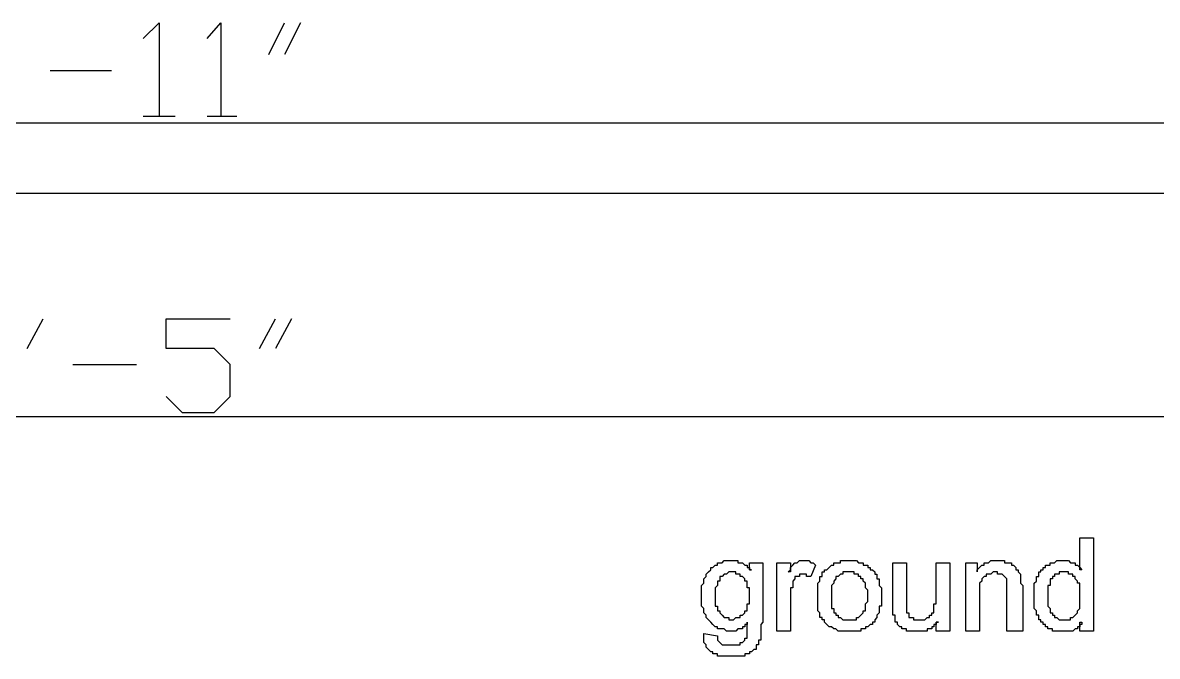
# Model space of a CAD drawing. Header units: inches. Extents: x -628 to 1537, y -1730 to 336.
# Drawn here: x 216.5 to 348.4, y -710.8 to -637.2 of the extents above; entities that cross this region are included whole.
import ezdxf

# ---------------------------------------------------------------- set-up
doc = ezdxf.new("R2010")
doc.units = ezdxf.units.IN
doc.layers.get('0').update_dxf_attribs({"linetype": 'CONTINUOUS'})

msp = doc.modelspace()

# ---------------------------------------------------------------- linework, layer by layer
at = {"color": 6}
for p, q in [((230.54, -639.04), (232.4, -637.19)), ((232.4, -637.19), (232.4, -648.04)), ((237.97, -639.04), (239.55, -637.19)), ((239.55, -637.19), (239.55, -648.04)), ((245.12, -640.89), (246.97, -637.19)), ((248.82, -637.19), (246.97, -640.89)), ((219.69, -642.74), (226.84, -642.74)), ((230.54, -648.04), (234.25, -648.04)), ((237.97, -648.04), (241.41, -648.04)), ((403.23, -657.05), (39.86, -657.05)), ((217.04, -675.06), (218.9, -671.61)), ((233.2, -675.06), (233.2, -671.61)), ((233.2, -671.61), (240.62, -671.61)), ((244.06, -675.06), (245.91, -671.61)), ((247.76, -671.61), (245.91, -675.06)), ((238.76, -675.06), (233.2, -675.06)), ((240.62, -676.91), (238.76, -675.06)), ((222.34, -676.91), (229.75, -676.91)), ((240.62, -680.62), (240.62, -676.91)), ((233.2, -680.62), (235.05, -682.47)), ((238.76, -682.47), (240.62, -680.62)), ((235.05, -682.47), (238.76, -682.47)), ((339.4, -700.75), (339.4, -697.04)), ((339.4, -697.04), (340.99, -697.04)), ((340.99, -697.04), (340.99, -707.9)), ((296.75, -700.48), (297.02, -700.21)), ((297.02, -700.21), (297.02, -700.21)), ((297.02, -700.21), (297.29, -700.21)), ((297.29, -700.21), (297.29, -699.95)), ((297.29, -699.95), (297.29, -699.95)), ((297.29, -699.95), (297.56, -699.95)), ((297.56, -699.95), (297.56, -699.95)), ((297.56, -699.95), (297.82, -699.95)), ((297.82, -699.95), (298.08, -699.69)), ((298.08, -699.69), (298.08, -699.69)), ((298.08, -699.69), (298.35, -699.69)), ((298.35, -699.69), (298.35, -699.69)), ((298.35, -699.69), (298.61, -699.69)), ((298.61, -699.69), (298.61, -699.69)), ((298.61, -699.69), (298.88, -699.69)), ((298.88, -699.69), (299.14, -699.69)), ((299.14, -699.69), (299.14, -699.69)), ((299.14, -699.69), (299.41, -699.69)), ((299.41, -699.69), (299.41, -699.69)), ((299.41, -699.69), (299.67, -699.69)), ((299.67, -699.69), (299.67, -699.95)), ((299.67, -699.95), (299.94, -699.95)), ((299.94, -699.95), (299.94, -699.95)), ((299.94, -699.95), (300.2, -699.95)), ((300.2, -699.95), (300.2, -699.95)), ((300.2, -699.95), (300.46, -700.21)), ((300.46, -700.21), (300.46, -700.21)), ((300.46, -700.21), (300.73, -700.21)), ((300.73, -700.21), (300.73, -700.48)), ((301, -700.75), (301, -699.95)), ((301, -699.95), (302.58, -699.95)), ((302.58, -699.95), (302.58, -706.57)), ((304.18, -707.9), (304.18, -699.95)), ((304.18, -699.95), (305.76, -699.95)), ((305.76, -699.95), (305.76, -701.01)), ((305.76, -700.48), (306.03, -700.21)), ((306.03, -700.21), (306.29, -699.95)), ((306.03, -700.21), (306.03, -700.21)), ((306.03, -700.21), (306.03, -700.21)), ((306.29, -699.95), (306.29, -699.95)), ((306.29, -699.95), (306.56, -699.95)), ((306.56, -699.95), (306.83, -699.69)), ((306.56, -699.95), (306.56, -699.95)), ((306.83, -699.69), (306.83, -699.69)), ((306.83, -699.69), (306.83, -699.69)), ((306.83, -699.69), (307.08, -699.69)), ((307.08, -699.69), (307.08, -699.69)), ((307.08, -699.69), (307.35, -699.69)), ((307.35, -699.69), (307.35, -699.69)), ((307.35, -699.69), (307.62, -699.69)), ((307.62, -699.69), (307.62, -699.69)), ((307.62, -699.69), (307.89, -699.69)), ((307.89, -699.69), (307.89, -699.69)), ((307.89, -699.69), (308.15, -699.95)), ((308.15, -699.95), (308.15, -699.95)), ((308.15, -699.95), (308.41, -699.95)), ((308.68, -700.21), (308.15, -701.54)), ((308.41, -699.95), (308.41, -699.95)), ((308.41, -699.95), (308.68, -700.21)), ((308.68, -700.21), (308.68, -700.21)), ((308.68, -700.21), (308.68, -700.21)), ((310.27, -700.48), (310.53, -700.21)), ((310.53, -700.21), (310.53, -700.21)), ((310.53, -700.21), (310.8, -700.21)), ((310.8, -700.21), (310.8, -699.95)), ((310.8, -699.95), (311.06, -699.95)), ((311.06, -699.95), (311.06, -699.95)), ((311.06, -699.95), (311.33, -699.95)), ((311.33, -699.95), (311.33, -699.95)), ((311.33, -699.95), (311.59, -699.95)), ((311.59, -699.95), (311.59, -699.69)), ((311.59, -699.69), (311.85, -699.69)), ((311.85, -699.69), (311.85, -699.69)), ((311.85, -699.69), (312.12, -699.69)), ((312.12, -699.69), (312.39, -699.69)), ((312.39, -699.69), (312.39, -699.69)), ((312.39, -699.69), (312.65, -699.69)), ((312.65, -699.69), (312.65, -699.69)), ((312.65, -699.69), (312.91, -699.69)), ((312.65, -699.69), (312.65, -699.69)), ((312.91, -699.69), (312.91, -699.69)), ((312.91, -699.69), (313.18, -699.69)), ((313.18, -699.69), (313.45, -699.69)), ((313.45, -699.69), (313.45, -699.69)), ((313.45, -699.69), (313.7, -699.95)), ((313.7, -699.95), (313.7, -699.95)), ((313.7, -699.95), (313.97, -699.95)), ((313.97, -699.95), (313.97, -699.95)), ((313.97, -699.95), (314.24, -699.95)), ((314.24, -699.95), (314.24, -700.21)), ((314.24, -700.21), (314.51, -700.21)), ((314.51, -700.21), (314.51, -700.21)), ((314.51, -700.21), (314.77, -700.21)), ((314.77, -700.21), (314.77, -700.48)), ((317.68, -704.71), (317.68, -699.95)), ((317.68, -699.95), (319.27, -699.95)), ((319.27, -699.95), (319.27, -704.19)), ((322.71, -704.19), (322.71, -699.95)), ((322.71, -699.95), (324.3, -699.95)), ((324.3, -699.95), (324.3, -707.9)), ((326.15, -707.9), (326.15, -699.95)), ((326.15, -699.95), (327.48, -699.95)), ((327.48, -699.95), (327.48, -701.01)), ((327.75, -700.48), (328.01, -700.21)), ((328.01, -700.21), (328.01, -700.21)), ((328.01, -700.21), (328.28, -700.21)), ((328.28, -700.21), (328.28, -699.95)), ((328.28, -699.95), (328.28, -699.95)), ((328.28, -699.95), (328.54, -699.95)), ((328.54, -699.95), (328.54, -699.95)), ((328.54, -699.95), (328.81, -699.95)), ((328.81, -699.95), (329.07, -699.69)), ((328.81, -699.95), (328.81, -699.95)), ((329.07, -699.69), (329.33, -699.69)), ((329.33, -699.69), (329.33, -699.69)), ((329.33, -699.69), (329.6, -699.69)), ((329.6, -699.69), (329.6, -699.69)), ((329.6, -699.69), (329.86, -699.69)), ((329.86, -699.69), (329.86, -699.69)), ((329.86, -699.69), (330.13, -699.69)), ((330.13, -699.69), (330.13, -699.69)), ((330.13, -699.69), (330.4, -699.69)), ((330.4, -699.69), (330.4, -699.69)), ((330.4, -699.69), (330.66, -699.69)), ((330.66, -699.69), (330.66, -699.95)), ((330.66, -699.95), (330.92, -699.95)), ((330.92, -699.95), (330.92, -699.95)), ((330.92, -699.95), (331.19, -699.95)), ((331.19, -699.95), (331.19, -699.95)), ((331.19, -699.95), (331.46, -699.95)), ((331.46, -699.95), (331.46, -700.21)), ((331.46, -700.21), (331.71, -700.21)), ((331.71, -700.21), (331.71, -700.21)), ((331.71, -700.21), (331.98, -700.48)), ((335.43, -700.48), (335.43, -700.21)), ((335.43, -700.21), (335.69, -700.21)), ((335.69, -700.21), (335.69, -700.21)), ((335.69, -700.21), (335.96, -700.21)), ((335.96, -700.21), (335.96, -699.95)), ((335.96, -699.95), (336.22, -699.95)), ((336.22, -699.95), (336.22, -699.95)), ((336.22, -699.95), (336.48, -699.95)), ((336.48, -699.95), (336.75, -699.69)), ((336.48, -699.95), (336.48, -699.95)), ((336.75, -699.69), (336.75, -699.69)), ((336.75, -699.69), (337.02, -699.69)), ((337.02, -699.69), (337.02, -699.69)), ((337.02, -699.69), (337.28, -699.69)), ((337.28, -699.69), (337.28, -699.69)), ((337.28, -699.69), (337.54, -699.69)), ((337.54, -699.69), (337.54, -699.69)), ((337.54, -699.69), (337.81, -699.69)), ((337.81, -699.69), (337.81, -699.69)), ((337.81, -699.69), (338.08, -699.69)), ((338.08, -699.69), (338.08, -699.69)), ((338.08, -699.69), (338.33, -699.95)), ((338.33, -699.95), (338.33, -699.95)), ((338.33, -699.95), (338.6, -699.95)), ((338.6, -699.95), (338.6, -699.95)), ((338.6, -699.95), (338.87, -699.95)), ((338.87, -699.95), (338.87, -700.21)), ((338.87, -700.21), (339.14, -700.21)), ((339.14, -700.21), (339.14, -700.21)), ((339.14, -700.21), (339.4, -700.48)), ((295.7, -701.81), (295.96, -701.54)), ((295.96, -701.27), (296.23, -701.01)), ((295.96, -701.54), (295.96, -701.27)), ((295.96, -701.27), (295.96, -701.27)), ((295.96, -701.54), (295.96, -701.54)), ((296.23, -701.01), (296.5, -700.75)), ((296.23, -701.01), (296.23, -701.01)), ((296.23, -701.01), (296.23, -701.01)), ((296.5, -700.75), (296.5, -700.48)), ((296.5, -700.48), (296.75, -700.48)), ((296.5, -700.75), (296.5, -700.75)), ((296.75, -700.48), (296.75, -700.48)), ((297.82, -701.54), (297.56, -701.54)), ((297.56, -701.54), (297.56, -701.81)), ((298.08, -701.27), (297.82, -701.54)), ((297.82, -701.54), (297.82, -701.54)), ((298.35, -701.27), (298.08, -701.27)), ((298.08, -701.27), (298.08, -701.27)), ((298.61, -701.01), (298.35, -701.27)), ((298.35, -701.27), (298.35, -701.27)), ((298.88, -701.01), (298.61, -701.01)), ((298.61, -701.01), (298.61, -701.01)), ((299.14, -701.01), (298.88, -701.01)), ((298.88, -701.01), (298.88, -701.01)), ((298.88, -701.01), (298.88, -701.01)), ((299.41, -701.01), (299.14, -701.01)), ((299.14, -701.01), (299.14, -701.01)), ((299.41, -701.27), (299.41, -701.01)), ((299.67, -701.27), (299.41, -701.27)), ((299.94, -701.27), (299.67, -701.27)), ((299.67, -701.27), (299.67, -701.27)), ((299.94, -701.54), (299.94, -701.27)), ((300.2, -701.54), (299.94, -701.54)), ((300.46, -701.81), (300.2, -701.54)), ((300.2, -701.54), (300.2, -701.54)), ((300.73, -700.48), (300.73, -700.48)), ((300.73, -700.48), (301, -700.48)), ((301, -700.48), (301, -700.75)), ((301, -700.75), (301.26, -700.75)), ((301.26, -700.75), (301, -700.75)), ((305.5, -701.01), (305.76, -700.75)), ((305.76, -701.01), (305.5, -701.01)), ((305.5, -701.01), (305.5, -701.01)), ((305.76, -700.75), (305.76, -700.48)), ((305.76, -700.48), (305.76, -700.48)), ((306.56, -701.54), (306.29, -701.54)), ((306.29, -701.54), (306.29, -701.81)), ((306.83, -701.54), (306.56, -701.54)), ((306.56, -701.54), (306.56, -701.54)), ((307.08, -701.27), (306.83, -701.27)), ((306.83, -701.27), (306.83, -701.54)), ((307.35, -701.27), (307.08, -701.27)), ((307.08, -701.27), (307.08, -701.27)), ((307.08, -701.27), (307.08, -701.27)), ((307.62, -701.27), (307.35, -701.27)), ((307.35, -701.27), (307.35, -701.27)), ((307.62, -701.54), (307.62, -701.27)), ((308.15, -701.54), (307.62, -701.54)), ((308.15, -701.54), (308.15, -701.54)), ((309.2, -701.81), (309.2, -701.54)), ((309.2, -701.54), (309.47, -701.54)), ((309.47, -701.27), (309.47, -701.01)), ((309.47, -701.01), (309.74, -701.01)), ((309.47, -701.54), (309.47, -701.27)), ((309.47, -701.27), (309.47, -701.27)), ((309.74, -701.01), (309.74, -700.75)), ((309.74, -700.75), (310, -700.75)), ((309.74, -701.01), (309.74, -701.01)), ((310, -700.75), (310.27, -700.48)), ((310, -700.75), (310, -700.75)), ((310.27, -700.48), (310.27, -700.48)), ((310.27, -700.48), (310.27, -700.48)), ((311.33, -701.54), (311.06, -701.54)), ((311.06, -701.54), (311.06, -701.81)), ((311.59, -701.27), (311.33, -701.54)), ((311.33, -701.54), (311.33, -701.54)), ((311.85, -701.27), (311.59, -701.27)), ((311.59, -701.27), (311.59, -701.27)), ((311.59, -701.27), (311.59, -701.27)), ((312.12, -701.01), (311.85, -701.01)), ((311.85, -701.01), (311.85, -701.27)), ((312.39, -701.01), (312.12, -701.01)), ((312.65, -701.01), (312.39, -701.01)), ((312.39, -701.01), (312.39, -701.01)), ((312.91, -701.01), (312.65, -701.01)), ((312.65, -701.01), (312.65, -701.01)), ((313.18, -701.01), (312.91, -701.01)), ((312.91, -701.01), (312.91, -701.01)), ((313.18, -701.27), (313.18, -701.01)), ((313.45, -701.27), (313.18, -701.27)), ((313.7, -701.27), (313.45, -701.27)), ((313.45, -701.27), (313.45, -701.27)), ((313.7, -701.54), (313.7, -701.27)), ((313.97, -701.54), (313.7, -701.54)), ((313.97, -701.81), (313.97, -701.54)), ((313.97, -701.54), (313.97, -701.54)), ((314.77, -700.48), (315.03, -700.48)), ((315.03, -700.48), (315.03, -700.48)), ((315.03, -700.48), (315.03, -700.75)), ((315.03, -700.75), (315.3, -700.75)), ((315.3, -700.75), (315.3, -700.75)), ((315.3, -700.75), (315.3, -700.75)), ((315.3, -700.75), (315.57, -701.01)), ((315.57, -701.01), (315.57, -701.01)), ((315.57, -701.01), (315.57, -701.27)), ((315.57, -701.27), (315.57, -701.27)), ((315.57, -701.27), (315.83, -701.27)), ((315.83, -701.27), (315.83, -701.54)), ((315.83, -701.54), (315.83, -701.54)), ((315.83, -701.54), (315.83, -701.81)), ((327.48, -700.75), (327.75, -700.48)), ((327.48, -701.01), (327.48, -700.75)), ((327.48, -700.75), (327.48, -700.75)), ((327.48, -701.01), (327.48, -701.01)), ((327.75, -700.48), (327.75, -700.48)), ((327.75, -700.48), (327.75, -700.48)), ((328.28, -701.54), (328.01, -701.81)), ((328.54, -701.54), (328.28, -701.54)), ((328.28, -701.54), (328.28, -701.54)), ((328.81, -701.27), (328.54, -701.27)), ((328.54, -701.27), (328.54, -701.27)), ((328.54, -701.27), (328.54, -701.54)), ((329.07, -701.27), (328.81, -701.27)), ((328.81, -701.27), (328.81, -701.27)), ((329.33, -701.01), (329.07, -701.27)), ((329.07, -701.27), (329.07, -701.27)), ((329.6, -701.01), (329.33, -701.01)), ((329.33, -701.01), (329.33, -701.01)), ((329.86, -701.01), (329.6, -701.01)), ((329.86, -701.27), (329.86, -701.01)), ((330.13, -701.27), (329.86, -701.27)), ((330.4, -701.27), (330.13, -701.27)), ((330.13, -701.27), (330.13, -701.27)), ((330.66, -701.54), (330.4, -701.27)), ((330.4, -701.27), (330.4, -701.27)), ((330.92, -701.81), (330.66, -701.54)), ((330.66, -701.54), (330.66, -701.54)), ((330.66, -701.54), (330.66, -701.54)), ((330.66, -701.54), (330.66, -701.54)), ((331.98, -700.48), (331.98, -700.48)), ((331.98, -700.48), (331.98, -700.48)), ((331.98, -700.48), (331.98, -700.75)), ((331.98, -700.75), (332.25, -700.75)), ((332.25, -700.75), (332.25, -701.01)), ((332.25, -701.01), (332.25, -701.01)), ((332.25, -701.01), (332.52, -701.27)), ((332.52, -701.27), (332.52, -701.27)), ((332.52, -701.27), (332.52, -701.54)), ((332.52, -701.54), (332.52, -701.54)), ((332.52, -701.54), (332.52, -701.54)), ((332.52, -701.54), (332.52, -701.81)), ((334.37, -701.81), (334.37, -701.54)), ((334.37, -701.54), (334.63, -701.54)), ((334.63, -701.27), (334.63, -701.01)), ((334.63, -701.01), (334.9, -701.01)), ((334.63, -701.54), (334.63, -701.27)), ((334.63, -701.27), (334.63, -701.27)), ((334.9, -701.01), (334.9, -700.75)), ((334.9, -700.75), (335.16, -700.75)), ((334.9, -701.01), (334.9, -701.01)), ((335.16, -700.75), (335.16, -700.48)), ((335.16, -700.48), (335.16, -700.48)), ((335.16, -700.48), (335.43, -700.48)), ((336.48, -701.54), (336.22, -701.54)), ((336.22, -701.54), (336.22, -701.81)), ((336.75, -701.27), (336.48, -701.27)), ((336.48, -701.27), (336.48, -701.54)), ((336.48, -701.54), (336.48, -701.54)), ((337.02, -701.27), (336.75, -701.27)), ((336.75, -701.27), (336.75, -701.27)), ((337.28, -701.01), (337.02, -701.01)), ((337.02, -701.01), (337.02, -701.27)), ((337.54, -701.01), (337.28, -701.01)), ((337.28, -701.01), (337.28, -701.01)), ((337.81, -701.01), (337.54, -701.01)), ((338.08, -701.01), (337.81, -701.01)), ((337.81, -701.01), (337.81, -701.01)), ((338.08, -701.27), (338.08, -701.01)), ((338.33, -701.27), (338.08, -701.27)), ((338.6, -701.27), (338.33, -701.27)), ((338.33, -701.27), (338.33, -701.27)), ((338.6, -701.54), (338.6, -701.27)), ((338.6, -701.27), (338.6, -701.27)), ((338.87, -701.54), (338.6, -701.54)), ((338.87, -701.81), (338.87, -701.54)), ((339.4, -700.48), (339.4, -700.48)), ((339.4, -700.48), (339.4, -700.48)), ((339.4, -700.48), (339.66, -700.75)), ((339.66, -700.75), (339.4, -700.75)), ((339.66, -700.75), (339.66, -700.75)), ((295.44, -702.6), (295.7, -702.33)), ((295.44, -702.86), (295.44, -702.6)), ((295.44, -702.6), (295.44, -702.6)), ((295.44, -703.13), (295.44, -702.86)), ((295.7, -702.07), (295.7, -701.81)), ((295.7, -701.81), (295.7, -701.81)), ((295.7, -702.33), (295.7, -702.07)), ((295.7, -702.07), (295.7, -702.07)), ((295.7, -702.33), (295.7, -702.33)), ((297.29, -702.6), (297.02, -702.86)), ((297.02, -702.86), (297.02, -702.86)), ((297.02, -702.86), (297.02, -703.13)), ((297.56, -702.07), (297.29, -702.07)), ((297.29, -702.07), (297.29, -702.33)), ((297.29, -702.33), (297.29, -702.33)), ((297.29, -702.33), (297.29, -702.6)), ((297.29, -702.6), (297.29, -702.6)), ((297.56, -701.81), (297.56, -701.81)), ((297.56, -701.81), (297.56, -701.81)), ((297.56, -701.81), (297.56, -702.07)), ((300.46, -702.07), (300.46, -701.81)), ((300.46, -701.81), (300.46, -701.81)), ((300.46, -701.81), (300.46, -701.81)), ((300.73, -702.07), (300.46, -702.07)), ((300.73, -702.33), (300.73, -702.07)), ((300.73, -702.6), (300.73, -702.33)), ((300.73, -702.33), (300.73, -702.33)), ((300.73, -702.86), (300.73, -702.6)), ((300.73, -702.6), (300.73, -702.6)), ((301, -702.86), (300.73, -702.86)), ((301, -703.13), (301, -702.86)), ((306.03, -702.86), (305.76, -702.86)), ((305.76, -702.86), (305.76, -703.13)), ((306.29, -701.81), (306.03, -702.07)), ((306.03, -702.07), (306.03, -702.07)), ((306.03, -702.07), (306.03, -702.33)), ((306.03, -702.33), (306.03, -702.33)), ((306.03, -702.33), (306.03, -702.6)), ((306.03, -702.6), (306.03, -702.6)), ((306.03, -702.6), (306.03, -702.86)), ((306.29, -701.81), (306.29, -701.81)), ((306.29, -701.81), (306.29, -701.81)), ((308.95, -702.33), (309.2, -702.07)), ((308.95, -702.6), (308.95, -702.33)), ((308.95, -702.33), (308.95, -702.33)), ((308.95, -702.86), (308.95, -702.6)), ((308.95, -702.6), (308.95, -702.6)), ((308.95, -703.13), (308.95, -702.86)), ((309.2, -702.07), (309.2, -701.81)), ((309.2, -701.81), (309.2, -701.81)), ((309.2, -702.07), (309.2, -702.07)), ((310.8, -702.33), (310.53, -702.6)), ((310.53, -702.6), (310.53, -702.6)), ((310.53, -702.6), (310.53, -702.86)), ((310.53, -702.86), (310.53, -702.86)), ((310.53, -702.86), (310.53, -703.13)), ((311.06, -701.81), (310.8, -702.07)), ((310.8, -702.07), (310.8, -702.07)), ((310.8, -702.07), (310.8, -702.07)), ((310.8, -702.07), (310.8, -702.33)), ((310.8, -702.33), (310.8, -702.33)), ((311.06, -701.81), (311.06, -701.81)), ((314.24, -701.81), (313.97, -701.81)), ((314.24, -702.07), (314.24, -701.81)), ((314.24, -701.81), (314.24, -701.81)), ((314.51, -702.33), (314.24, -702.07)), ((314.24, -702.07), (314.24, -702.07)), ((314.51, -702.6), (314.51, -702.33)), ((314.51, -702.33), (314.51, -702.33)), ((314.51, -702.86), (314.51, -702.6)), ((314.51, -702.6), (314.51, -702.6)), ((314.77, -703.13), (314.51, -702.86)), ((314.51, -702.86), (314.51, -702.86)), ((315.83, -701.81), (316.09, -701.81)), ((316.09, -701.81), (316.09, -702.07)), ((316.09, -702.07), (316.09, -702.07)), ((316.09, -702.07), (316.09, -702.33)), ((316.09, -702.33), (316.09, -702.33)), ((316.09, -702.33), (316.09, -702.6)), ((316.09, -702.6), (316.36, -702.86)), ((316.36, -702.86), (316.36, -702.86)), ((316.36, -702.86), (316.36, -703.13)), ((328.01, -702.07), (327.75, -702.33)), ((327.75, -702.33), (327.75, -702.33)), ((327.75, -702.33), (327.75, -702.33)), ((327.75, -702.33), (327.75, -702.6)), ((327.75, -702.6), (327.75, -702.86)), ((327.75, -702.86), (327.75, -702.86)), ((327.75, -702.86), (327.75, -703.13)), ((328.01, -701.81), (328.01, -701.81)), ((328.01, -701.81), (328.01, -702.07)), ((328.01, -702.07), (328.01, -702.07)), ((330.92, -707.9), (330.92, -701.81)), ((332.52, -701.81), (332.52, -701.81)), ((332.52, -701.81), (332.52, -702.07)), ((332.52, -702.07), (332.52, -702.07)), ((332.52, -702.07), (332.52, -702.33)), ((332.52, -702.33), (332.52, -702.33)), ((332.52, -702.33), (332.78, -702.6)), ((332.78, -702.6), (332.78, -702.86)), ((332.78, -702.86), (332.78, -702.86)), ((332.78, -702.86), (332.78, -702.86)), ((332.78, -702.86), (332.78, -707.9)), ((334.1, -702.33), (334.37, -702.07)), ((334.1, -702.6), (334.1, -702.33)), ((334.1, -702.33), (334.1, -702.33)), ((334.1, -702.86), (334.1, -702.6)), ((334.1, -702.6), (334.1, -702.6)), ((334.1, -703.13), (334.1, -702.86)), ((334.37, -702.07), (334.37, -701.81)), ((334.37, -701.81), (334.37, -701.81)), ((334.37, -702.07), (334.37, -702.07)), ((335.96, -702.6), (335.69, -702.6)), ((335.69, -702.6), (335.69, -702.86)), ((335.69, -702.86), (335.69, -703.13)), ((336.22, -701.81), (335.96, -701.81)), ((335.96, -701.81), (335.96, -702.07)), ((335.96, -702.07), (335.96, -702.07)), ((335.96, -702.07), (335.96, -702.33)), ((335.96, -702.33), (335.96, -702.33)), ((335.96, -702.33), (335.96, -702.6)), ((336.22, -701.81), (336.22, -701.81)), ((339.14, -702.07), (338.87, -701.81)), ((338.87, -701.81), (338.87, -701.81)), ((339.14, -702.33), (339.14, -702.07)), ((339.14, -702.07), (339.14, -702.07)), ((339.14, -702.07), (339.14, -702.07)), ((339.4, -702.33), (339.14, -702.33)), ((339.4, -702.6), (339.4, -702.33)), ((339.4, -702.86), (339.4, -702.6)), ((339.4, -702.6), (339.4, -702.6)), ((339.4, -703.13), (339.4, -702.86)), ((339.4, -702.86), (339.4, -702.86)), ((295.44, -703.4), (295.44, -703.13)), ((295.44, -703.13), (295.44, -703.13)), ((295.44, -703.66), (295.44, -703.4)), ((295.44, -703.4), (295.44, -703.4)), ((295.44, -703.92), (295.44, -703.66)), ((295.44, -704.19), (295.44, -703.92)), ((295.44, -703.92), (295.44, -703.92)), ((295.44, -704.45), (295.44, -704.19)), ((295.44, -704.19), (295.44, -704.19)), ((297.02, -703.13), (297.02, -703.13)), ((297.02, -703.13), (297.02, -703.4)), ((297.02, -703.4), (297.02, -703.66)), ((297.02, -703.66), (297.02, -703.66)), ((297.02, -703.66), (297.02, -703.92)), ((297.02, -703.92), (297.02, -704.19)), ((297.02, -704.19), (297.02, -704.19)), ((297.02, -704.19), (297.02, -704.45)), ((301, -703.4), (301, -703.13)), ((301, -703.13), (301, -703.13)), ((301, -703.66), (301, -703.4)), ((301, -703.92), (301, -703.66)), ((301, -703.66), (301, -703.66)), ((301, -704.19), (301, -703.92)), ((301, -703.92), (301, -703.92)), ((301, -704.45), (301, -704.19)), ((305.76, -703.13), (305.76, -703.4)), ((305.76, -703.4), (305.76, -703.4)), ((305.76, -703.4), (305.76, -703.66)), ((305.76, -703.66), (305.76, -707.9)), ((308.95, -703.4), (308.95, -703.13)), ((308.95, -703.13), (308.95, -703.13)), ((308.95, -703.66), (308.95, -703.4)), ((308.95, -703.4), (308.95, -703.4)), ((308.95, -703.92), (308.95, -703.66)), ((308.95, -704.19), (308.95, -703.92)), ((308.95, -703.92), (308.95, -703.92)), ((308.95, -704.45), (308.95, -704.19)), ((308.95, -704.19), (308.95, -704.19)), ((310.53, -703.13), (310.53, -703.4)), ((310.53, -703.4), (310.53, -703.4)), ((310.53, -703.4), (310.53, -703.66)), ((310.53, -703.66), (310.53, -703.92)), ((310.53, -703.92), (310.53, -703.92)), ((310.53, -703.92), (310.53, -703.92)), ((310.53, -703.92), (310.53, -704.19)), ((310.53, -704.19), (310.53, -704.45)), ((314.77, -703.4), (314.77, -703.13)), ((314.77, -703.66), (314.77, -703.4)), ((314.77, -703.4), (314.77, -703.4)), ((314.77, -703.92), (314.77, -703.66)), ((314.77, -704.19), (314.77, -703.92)), ((314.77, -703.92), (314.77, -703.92)), ((314.77, -704.45), (314.77, -704.19)), ((314.77, -704.19), (314.77, -704.19)), ((316.36, -703.13), (316.36, -703.13)), ((316.36, -703.13), (316.36, -703.4)), ((316.36, -703.4), (316.36, -703.66)), ((316.36, -703.66), (316.36, -703.66)), ((316.36, -703.66), (316.36, -703.66)), ((316.36, -703.66), (316.36, -703.92)), ((316.36, -703.92), (316.36, -704.19)), ((316.36, -704.19), (316.36, -704.19)), ((316.36, -704.19), (316.36, -704.45)), ((319.27, -704.19), (319.27, -704.45)), ((322.71, -704.45), (322.71, -704.19)), ((322.71, -704.19), (322.71, -704.19)), ((327.75, -703.13), (327.75, -703.13)), ((327.75, -703.13), (327.75, -703.4)), ((327.75, -703.4), (327.75, -703.4)), ((327.75, -703.4), (327.75, -707.9)), ((334.1, -703.4), (334.1, -703.13)), ((334.1, -703.13), (334.1, -703.13)), ((334.1, -703.66), (334.1, -703.4)), ((334.1, -703.4), (334.1, -703.4)), ((334.1, -703.92), (334.1, -703.66)), ((334.1, -704.19), (334.1, -703.92)), ((334.1, -703.92), (334.1, -703.92)), ((334.1, -704.45), (334.1, -704.19)), ((334.1, -704.19), (334.1, -704.19)), ((335.69, -703.13), (335.69, -703.13)), ((335.69, -703.13), (335.69, -703.4)), ((335.69, -703.4), (335.69, -703.4)), ((335.69, -703.4), (335.69, -703.66)), ((335.69, -703.66), (335.69, -703.92)), ((335.69, -703.92), (335.69, -703.92)), ((335.69, -703.92), (335.69, -703.92)), ((335.69, -703.92), (335.69, -704.19)), ((335.69, -704.19), (335.69, -704.45)), ((339.4, -703.4), (339.4, -703.13)), ((339.4, -703.66), (339.4, -703.4)), ((339.4, -703.4), (339.4, -703.4)), ((339.4, -703.92), (339.4, -703.66)), ((339.4, -704.19), (339.4, -703.92)), ((339.4, -703.92), (339.4, -703.92)), ((339.4, -704.45), (339.4, -704.19)), ((339.4, -704.19), (339.4, -704.19)), ((295.44, -704.71), (295.44, -704.45)), ((295.44, -704.45), (295.44, -704.45)), ((295.44, -704.98), (295.44, -704.71)), ((295.7, -705.25), (295.44, -704.98)), ((295.44, -704.98), (295.44, -704.98)), ((295.7, -705.52), (295.7, -705.25)), ((295.7, -705.25), (295.7, -705.25)), ((295.7, -705.77), (295.7, -705.52)), ((295.7, -705.52), (295.7, -705.52)), ((297.02, -704.45), (297.02, -704.71)), ((297.02, -704.71), (297.02, -704.71)), ((297.02, -704.71), (297.02, -704.98)), ((297.02, -704.98), (297.29, -704.98)), ((297.29, -704.98), (297.29, -705.25)), ((297.29, -705.25), (297.29, -705.25)), ((297.29, -705.25), (297.29, -705.52)), ((297.29, -705.52), (297.29, -705.52)), ((297.29, -705.52), (297.56, -705.52)), ((297.56, -705.52), (297.56, -705.77)), ((300.46, -705.77), (300.46, -705.52)), ((300.46, -705.52), (300.73, -705.52)), ((300.73, -704.98), (300.73, -704.71)), ((300.73, -704.71), (301, -704.71)), ((300.73, -705.25), (300.73, -704.98)), ((300.73, -704.98), (300.73, -704.98)), ((300.73, -705.52), (300.73, -705.25)), ((300.73, -705.25), (300.73, -705.25)), ((301, -704.71), (301, -704.45)), ((301, -704.45), (301, -704.45)), ((308.95, -704.71), (308.95, -704.45)), ((308.95, -704.98), (308.95, -704.71)), ((308.95, -704.71), (308.95, -704.71)), ((308.95, -705.25), (308.95, -704.98)), ((308.95, -704.98), (308.95, -704.98)), ((308.95, -705.52), (308.95, -705.25)), ((309.2, -705.77), (308.95, -705.52)), ((308.95, -705.52), (308.95, -705.52)), ((310.53, -704.45), (310.53, -704.45)), ((310.53, -704.45), (310.53, -704.71)), ((310.53, -704.71), (310.53, -704.98)), ((310.53, -704.98), (310.53, -704.98)), ((310.53, -704.98), (310.53, -705.25)), ((310.53, -705.25), (310.8, -705.25)), ((310.8, -705.25), (310.8, -705.52)), ((310.8, -705.52), (310.8, -705.52)), ((310.8, -705.52), (310.8, -705.77)), ((314.24, -705.77), (314.24, -705.52)), ((314.24, -705.52), (314.51, -705.52)), ((314.51, -704.71), (314.77, -704.45)), ((314.51, -704.98), (314.51, -704.71)), ((314.51, -705.25), (314.51, -704.98)), ((314.51, -704.98), (314.51, -704.98)), ((314.51, -705.52), (314.51, -705.25)), ((314.51, -705.25), (314.51, -705.25)), ((314.77, -704.45), (314.77, -704.45)), ((316.36, -704.98), (316.09, -704.98)), ((316.09, -704.98), (316.09, -705.25)), ((316.09, -705.25), (316.09, -705.52)), ((316.09, -705.52), (316.09, -705.52)), ((316.09, -705.52), (316.09, -705.77)), ((316.36, -704.45), (316.36, -704.71)), ((316.36, -704.71), (316.36, -704.71)), ((316.36, -704.71), (316.36, -704.98)), ((317.68, -704.98), (317.68, -704.71)), ((317.68, -705.25), (317.68, -704.98)), ((317.68, -704.98), (317.68, -704.98)), ((317.68, -705.52), (317.68, -705.25)), ((317.68, -705.77), (317.68, -705.52)), ((317.68, -705.52), (317.68, -705.52)), ((319.27, -704.45), (319.27, -704.71)), ((319.27, -704.71), (319.27, -704.98)), ((319.27, -704.98), (319.27, -704.98)), ((319.27, -704.98), (319.27, -705.25)), ((319.27, -705.25), (319.27, -705.25)), ((319.27, -705.25), (319.27, -705.52)), ((319.27, -705.52), (319.27, -705.52)), ((319.27, -705.52), (319.27, -705.77)), ((322.45, -704.98), (322.45, -704.71)), ((322.45, -704.71), (322.71, -704.71)), ((322.45, -705.25), (322.45, -704.98)), ((322.45, -705.52), (322.45, -705.25)), ((322.45, -705.25), (322.45, -705.25)), ((322.45, -705.77), (322.45, -705.52)), ((322.45, -705.52), (322.45, -705.52)), ((322.71, -704.71), (322.71, -704.45)), ((334.1, -704.71), (334.1, -704.45)), ((334.1, -704.98), (334.1, -704.71)), ((334.1, -704.71), (334.1, -704.71)), ((334.1, -705.25), (334.1, -704.98)), ((334.1, -704.98), (334.1, -704.98)), ((334.37, -705.52), (334.1, -705.25)), ((334.1, -705.25), (334.1, -705.25)), ((334.37, -705.77), (334.37, -705.52)), ((334.37, -705.52), (334.37, -705.52)), ((335.69, -704.45), (335.69, -704.45)), ((335.69, -704.45), (335.69, -704.71)), ((335.69, -704.71), (335.69, -704.71)), ((335.69, -704.71), (335.69, -704.98)), ((335.69, -704.98), (335.69, -704.98)), ((335.69, -704.98), (335.96, -705.25)), ((335.96, -705.25), (335.96, -705.25)), ((335.96, -705.25), (335.96, -705.52)), ((335.96, -705.52), (335.96, -705.52)), ((335.96, -705.52), (335.96, -705.77)), ((339.14, -705.52), (339.4, -705.25)), ((339.14, -705.77), (339.14, -705.52)), ((339.14, -705.52), (339.14, -705.52)), ((339.4, -704.71), (339.4, -704.45)), ((339.4, -704.98), (339.4, -704.71)), ((339.4, -704.71), (339.4, -704.71)), ((339.4, -705.25), (339.4, -704.98)), ((339.4, -704.98), (339.4, -704.98)), ((339.4, -705.25), (339.4, -705.25)), ((295.96, -706.04), (295.7, -705.77)), ((295.7, -705.77), (295.7, -705.77)), ((295.96, -706.31), (295.96, -706.04)), ((295.96, -706.04), (295.96, -706.04)), ((296.23, -706.57), (295.96, -706.31)), ((295.96, -706.31), (295.96, -706.31)), ((296.5, -706.83), (296.23, -706.57)), ((296.23, -706.57), (296.23, -706.57)), ((296.23, -706.57), (296.23, -706.57)), ((296.75, -707.1), (296.5, -706.83)), ((296.5, -706.83), (296.5, -706.83)), ((296.5, -706.83), (296.5, -706.83)), ((297.56, -705.77), (297.56, -705.77)), ((297.56, -705.77), (297.56, -705.77)), ((297.56, -705.77), (297.82, -706.04)), ((297.82, -706.04), (297.82, -706.04)), ((297.82, -706.04), (297.82, -706.04)), ((297.82, -706.04), (298.08, -706.31)), ((298.08, -706.31), (298.08, -706.31)), ((298.08, -706.31), (298.35, -706.31)), ((298.35, -706.31), (298.35, -706.31)), ((298.35, -706.31), (298.61, -706.31)), ((298.61, -706.31), (298.61, -706.57)), ((298.61, -706.57), (298.88, -706.57)), ((298.88, -706.57), (299.14, -706.57)), ((298.88, -706.57), (298.88, -706.57)), ((298.88, -706.57), (298.88, -706.57)), ((299.14, -706.57), (299.41, -706.31)), ((299.14, -706.57), (299.14, -706.57)), ((299.41, -706.31), (299.41, -706.31)), ((299.41, -706.31), (299.67, -706.31)), ((299.67, -706.31), (299.67, -706.31)), ((299.67, -706.31), (299.94, -706.31)), ((299.94, -706.31), (299.94, -706.04)), ((299.94, -706.04), (300.2, -706.04)), ((300.2, -706.04), (300.46, -705.77)), ((300.2, -706.04), (300.2, -706.04)), ((300.46, -705.77), (300.46, -705.77)), ((300.46, -705.77), (300.46, -705.77)), ((300.73, -707.1), (300.73, -706.83)), ((300.73, -706.83), (300.73, -706.83)), ((300.73, -706.83), (300.73, -706.83)), ((300.73, -706.83), (300.73, -707.1)), ((302.58, -706.83), (302.33, -707.1)), ((302.58, -706.57), (302.58, -706.83)), ((309.2, -706.04), (309.2, -705.77)), ((309.2, -705.77), (309.2, -705.77)), ((309.2, -706.31), (309.2, -706.04)), ((309.2, -706.04), (309.2, -706.04)), ((309.47, -706.31), (309.2, -706.31)), ((309.47, -706.57), (309.47, -706.31)), ((309.47, -706.31), (309.47, -706.31)), ((309.74, -706.57), (309.47, -706.57)), ((309.74, -706.83), (309.74, -706.57)), ((310, -707.1), (309.74, -706.83)), ((309.74, -706.83), (309.74, -706.83)), ((309.74, -706.83), (309.74, -706.83)), ((310.8, -705.77), (310.8, -705.77)), ((310.8, -705.77), (311.06, -705.77)), ((311.06, -705.77), (311.06, -706.04)), ((311.06, -706.04), (311.06, -706.04)), ((311.06, -706.04), (311.06, -706.04)), ((311.06, -706.04), (311.33, -706.04)), ((311.33, -706.04), (311.33, -706.31)), ((311.33, -706.31), (311.59, -706.31)), ((311.59, -706.31), (311.59, -706.31)), ((311.59, -706.31), (311.85, -706.57)), ((311.85, -706.57), (311.85, -706.57)), ((311.85, -706.57), (312.12, -706.57)), ((312.12, -706.57), (312.12, -706.57)), ((312.12, -706.57), (312.39, -706.57)), ((312.39, -706.57), (312.39, -706.57)), ((312.39, -706.57), (312.65, -706.57)), ((312.65, -706.57), (312.65, -706.57)), ((312.65, -706.57), (312.91, -706.57)), ((312.65, -706.57), (312.65, -706.57)), ((312.91, -706.57), (312.91, -706.57)), ((312.91, -706.57), (313.18, -706.57)), ((313.18, -706.57), (313.45, -706.57)), ((313.45, -706.57), (313.45, -706.31)), ((313.45, -706.31), (313.7, -706.31)), ((313.45, -706.57), (313.45, -706.57)), ((313.7, -706.31), (313.97, -706.04)), ((313.7, -706.31), (313.7, -706.31)), ((313.97, -706.04), (314.24, -705.77)), ((313.97, -706.04), (313.97, -706.04)), ((313.97, -706.04), (313.97, -706.04)), ((314.24, -705.77), (314.24, -705.77)), ((314.24, -705.77), (314.24, -705.77)), ((315.57, -706.83), (315.3, -706.83)), ((315.3, -706.83), (315.3, -706.83)), ((315.3, -706.83), (315.3, -707.1)), ((315.83, -706.31), (315.57, -706.57)), ((315.57, -706.57), (315.57, -706.57)), ((315.57, -706.57), (315.57, -706.83)), ((316.09, -705.77), (315.83, -706.04)), ((315.83, -706.04), (315.83, -706.04)), ((315.83, -706.04), (315.83, -706.31)), ((315.83, -706.31), (315.83, -706.31)), ((315.83, -706.31), (315.83, -706.31)), ((316.09, -705.77), (316.09, -705.77)), ((317.68, -706.04), (317.68, -705.77)), ((317.68, -705.77), (317.68, -705.77)), ((317.95, -706.04), (317.68, -706.04)), ((317.95, -706.31), (317.95, -706.04)), ((317.95, -706.57), (317.95, -706.31)), ((317.95, -706.31), (317.95, -706.31)), ((317.95, -706.83), (317.95, -706.57)), ((317.95, -706.57), (317.95, -706.57)), ((317.95, -706.57), (317.95, -706.57)), ((318.21, -706.83), (317.95, -706.83)), ((318.21, -707.1), (318.21, -706.83)), ((319.27, -705.77), (319.27, -705.77)), ((319.27, -705.77), (319.53, -705.77)), ((319.53, -705.77), (319.53, -706.04)), ((319.53, -706.04), (319.53, -706.04)), ((319.53, -706.04), (319.53, -706.31)), ((319.53, -706.31), (319.8, -706.31)), ((319.8, -706.31), (319.8, -706.31)), ((319.8, -706.31), (320.07, -706.31)), ((320.07, -706.31), (320.07, -706.57)), ((320.07, -706.57), (320.33, -706.57)), ((320.33, -706.57), (320.33, -706.57)), ((320.33, -706.57), (320.59, -706.57)), ((320.59, -706.57), (320.59, -706.57)), ((320.59, -706.57), (320.59, -706.57)), ((320.59, -706.57), (320.86, -706.57)), ((320.86, -706.57), (321.13, -706.57)), ((321.13, -706.57), (321.13, -706.57)), ((321.13, -706.57), (321.39, -706.57)), ((321.39, -706.57), (321.65, -706.31)), ((321.39, -706.57), (321.39, -706.57)), ((321.65, -706.31), (321.65, -706.31)), ((321.65, -706.31), (321.92, -706.31)), ((321.92, -706.31), (321.92, -706.04)), ((321.92, -706.04), (321.92, -706.04)), ((321.92, -706.04), (322.19, -706.04)), ((322.19, -706.04), (322.19, -705.77)), ((322.19, -705.77), (322.19, -705.77)), ((322.19, -705.77), (322.45, -705.77)), ((322.19, -706.04), (322.19, -706.04)), ((322.71, -707.9), (322.71, -706.83)), ((322.71, -706.83), (322.98, -706.83)), ((322.98, -706.83), (322.71, -706.83)), ((322.71, -706.83), (322.71, -707.1)), ((322.98, -706.83), (322.98, -706.83)), ((334.37, -706.04), (334.37, -705.77)), ((334.37, -705.77), (334.37, -705.77)), ((334.63, -706.04), (334.37, -706.04)), ((334.63, -706.31), (334.63, -706.04)), ((334.63, -706.57), (334.63, -706.31)), ((334.63, -706.31), (334.63, -706.31)), ((334.9, -706.57), (334.63, -706.57)), ((334.9, -706.83), (334.9, -706.57)), ((335.16, -706.83), (334.9, -706.83)), ((334.9, -706.83), (334.9, -706.83)), ((335.16, -707.1), (335.16, -706.83)), ((335.96, -705.77), (336.22, -705.77)), ((336.22, -705.77), (336.22, -706.04)), ((336.22, -706.04), (336.22, -706.04)), ((336.22, -706.04), (336.48, -706.04)), ((336.48, -706.04), (336.48, -706.31)), ((336.48, -706.31), (336.75, -706.31)), ((336.75, -706.31), (336.75, -706.31)), ((336.75, -706.31), (337.02, -706.57)), ((337.02, -706.57), (337.02, -706.57)), ((337.02, -706.57), (337.28, -706.57)), ((337.28, -706.57), (337.28, -706.57)), ((337.28, -706.57), (337.54, -706.57)), ((337.54, -706.57), (337.81, -706.57)), ((337.54, -706.57), (337.54, -706.57)), ((337.54, -706.57), (337.54, -706.57)), ((337.81, -706.57), (337.81, -706.57)), ((337.81, -706.57), (338.08, -706.57)), ((338.08, -706.57), (338.08, -706.57)), ((338.08, -706.57), (338.33, -706.57)), ((338.33, -706.57), (338.33, -706.31)), ((338.33, -706.31), (338.6, -706.31)), ((338.6, -706.31), (338.87, -706.04)), ((338.6, -706.31), (338.6, -706.31)), ((338.87, -706.04), (339.14, -705.77)), ((338.87, -706.04), (338.87, -706.04)), ((338.87, -706.04), (338.87, -706.04)), ((339.14, -705.77), (339.14, -705.77)), ((339.14, -705.77), (339.14, -705.77)), ((339.4, -707.9), (339.4, -706.83)), ((339.4, -706.83), (339.66, -706.83)), ((339.66, -706.83), (339.66, -707.1)), ((295.7, -708.43), (295.7, -708.16)), ((295.7, -708.16), (297.29, -708.43)), ((297.02, -707.37), (296.75, -707.1)), ((296.75, -707.1), (296.75, -707.1)), ((297.29, -707.37), (297.02, -707.37)), ((297.02, -707.37), (297.02, -707.37)), ((297.29, -707.63), (297.29, -707.37)), ((297.29, -707.37), (297.29, -707.37)), ((297.56, -707.63), (297.29, -707.63)), ((297.82, -707.63), (297.56, -707.63)), ((297.56, -707.63), (297.56, -707.63)), ((298.08, -707.63), (297.82, -707.63)), ((298.35, -707.9), (298.08, -707.63)), ((298.08, -707.63), (298.08, -707.63)), ((298.61, -707.9), (298.35, -707.9)), ((298.35, -707.9), (298.35, -707.9)), ((298.88, -707.9), (298.61, -707.9)), ((298.61, -707.9), (298.61, -707.9)), ((299.14, -707.9), (298.88, -707.9)), ((298.88, -707.9), (298.88, -707.9)), ((299.41, -707.9), (299.14, -707.9)), ((299.14, -707.9), (299.14, -707.9)), ((299.67, -707.63), (299.41, -707.9)), ((299.41, -707.9), (299.41, -707.9)), ((299.94, -707.63), (299.67, -707.63)), ((299.67, -707.63), (299.67, -707.63)), ((300.2, -707.63), (299.94, -707.63)), ((299.94, -707.63), (299.94, -707.63)), ((300.46, -707.37), (300.2, -707.37)), ((300.2, -707.37), (300.2, -707.63)), ((300.73, -707.1), (300.46, -707.1)), ((300.46, -707.1), (300.46, -707.37)), ((300.46, -707.37), (300.46, -707.37)), ((300.73, -707.37), (300.73, -707.1)), ((300.73, -707.63), (300.73, -707.37)), ((300.73, -707.37), (300.73, -707.37)), ((300.73, -707.9), (300.73, -707.63)), ((300.73, -707.63), (300.73, -707.63)), ((300.73, -708.16), (300.73, -707.9)), ((300.73, -707.9), (300.73, -707.9)), ((300.73, -708.43), (300.73, -708.16)), ((300.73, -708.16), (300.73, -708.16)), ((302.33, -707.1), (302.33, -707.1)), ((302.33, -707.1), (302.33, -707.37)), ((302.33, -707.37), (302.33, -707.63)), ((302.33, -707.63), (302.33, -707.63)), ((302.33, -707.63), (302.33, -707.9)), ((302.33, -707.9), (302.33, -708.16)), ((302.33, -708.16), (302.33, -708.16)), ((302.33, -708.16), (302.33, -708.43)), ((305.76, -707.9), (304.18, -707.9)), ((310.27, -707.37), (310, -707.1)), ((310, -707.1), (310, -707.1)), ((310, -707.1), (310, -707.1)), ((310.53, -707.37), (310.27, -707.37)), ((310.27, -707.37), (310.27, -707.37)), ((310.8, -707.63), (310.53, -707.37)), ((310.53, -707.37), (310.53, -707.37)), ((311.06, -707.63), (310.8, -707.63)), ((310.8, -707.63), (310.8, -707.63)), ((311.33, -707.9), (311.06, -707.63)), ((311.06, -707.63), (311.06, -707.63)), ((311.59, -707.9), (311.33, -707.9)), ((311.33, -707.9), (311.33, -707.9)), ((311.85, -707.9), (311.59, -707.9)), ((311.59, -707.9), (311.59, -707.9)), ((312.12, -707.9), (311.85, -707.9)), ((311.85, -707.9), (311.85, -707.9)), ((312.39, -707.9), (312.12, -707.9)), ((312.65, -707.9), (312.39, -707.9)), ((312.39, -707.9), (312.39, -707.9)), ((312.91, -707.9), (312.65, -707.9)), ((312.65, -707.9), (312.65, -707.9)), ((312.65, -707.9), (312.65, -707.9)), ((313.18, -707.9), (312.91, -707.9)), ((312.91, -707.9), (312.91, -707.9)), ((313.45, -707.9), (313.18, -707.9)), ((313.7, -707.9), (313.45, -707.9)), ((313.45, -707.9), (313.45, -707.9)), ((313.97, -707.9), (313.7, -707.9)), ((313.7, -707.9), (313.7, -707.9)), ((314.24, -707.63), (313.97, -707.63)), ((313.97, -707.63), (313.97, -707.9)), ((314.51, -707.63), (314.24, -707.63)), ((314.24, -707.63), (314.24, -707.63)), ((314.77, -707.37), (314.51, -707.37)), ((314.51, -707.37), (314.51, -707.63)), ((315.03, -707.1), (314.77, -707.37)), ((314.77, -707.37), (314.77, -707.37)), ((315.3, -707.1), (315.03, -707.1)), ((315.03, -707.1), (315.03, -707.1)), ((315.3, -707.1), (315.3, -707.1)), ((318.47, -707.37), (318.21, -707.1)), ((318.21, -707.1), (318.21, -707.1)), ((318.74, -707.37), (318.47, -707.37)), ((318.47, -707.37), (318.47, -707.37)), ((318.74, -707.63), (318.74, -707.37)), ((319.01, -707.63), (318.74, -707.63)), ((319.27, -707.63), (319.01, -707.63)), ((319.01, -707.63), (319.01, -707.63)), ((319.27, -707.9), (319.27, -707.63)), ((319.53, -707.9), (319.27, -707.9)), ((319.8, -707.9), (319.53, -707.9)), ((319.53, -707.9), (319.53, -707.9)), ((320.07, -707.9), (319.8, -707.9)), ((319.8, -707.9), (319.8, -707.9)), ((320.33, -707.9), (320.07, -707.9)), ((320.07, -707.9), (320.07, -707.9)), ((320.59, -707.9), (320.33, -707.9)), ((320.33, -707.9), (320.33, -707.9)), ((320.86, -707.9), (320.59, -707.9)), ((320.59, -707.9), (320.59, -707.9)), ((321.13, -707.9), (320.86, -707.9)), ((320.86, -707.9), (320.86, -707.9)), ((321.39, -707.9), (321.13, -707.9)), ((321.13, -707.9), (321.13, -707.9)), ((321.65, -707.9), (321.39, -707.9)), ((321.39, -707.9), (321.39, -707.9)), ((321.92, -707.63), (321.65, -707.63)), ((321.65, -707.63), (321.65, -707.9)), ((322.19, -707.63), (321.92, -707.63)), ((321.92, -707.63), (321.92, -707.63)), ((322.45, -707.37), (322.19, -707.37)), ((322.19, -707.37), (322.19, -707.63)), ((322.71, -707.1), (322.45, -707.1)), ((322.45, -707.1), (322.45, -707.37)), ((322.45, -707.37), (322.45, -707.37)), ((324.3, -707.9), (322.71, -707.9)), ((327.75, -707.9), (326.15, -707.9)), ((332.78, -707.9), (330.92, -707.9)), ((335.43, -707.1), (335.16, -707.1)), ((335.16, -707.1), (335.16, -707.1)), ((335.43, -707.37), (335.43, -707.1)), ((335.69, -707.37), (335.43, -707.37)), ((335.69, -707.63), (335.69, -707.37)), ((335.69, -707.37), (335.69, -707.37)), ((335.96, -707.63), (335.69, -707.63)), ((336.22, -707.63), (335.96, -707.63)), ((335.96, -707.63), (335.96, -707.63)), ((336.22, -707.9), (336.22, -707.63)), ((336.48, -707.9), (336.22, -707.9)), ((336.75, -707.9), (336.48, -707.9)), ((336.48, -707.9), (336.48, -707.9)), ((337.02, -707.9), (336.75, -707.9)), ((336.75, -707.9), (336.75, -707.9)), ((337.28, -707.9), (337.02, -707.9)), ((337.54, -707.9), (337.28, -707.9)), ((337.28, -707.9), (337.28, -707.9)), ((337.81, -707.9), (337.54, -707.9)), ((337.54, -707.9), (337.54, -707.9)), ((337.54, -707.9), (337.54, -707.9)), ((338.08, -707.9), (337.81, -707.9)), ((338.33, -707.9), (338.08, -707.9)), ((338.08, -707.9), (338.08, -707.9)), ((338.6, -707.9), (338.33, -707.9)), ((338.33, -707.9), (338.33, -707.9)), ((338.87, -707.63), (338.6, -707.9)), ((338.6, -707.9), (338.6, -707.9)), ((339.14, -707.63), (338.87, -707.63)), ((338.87, -707.63), (338.87, -707.63)), ((339.4, -707.37), (339.14, -707.37)), ((339.14, -707.37), (339.14, -707.63)), ((339.14, -707.63), (339.14, -707.63)), ((339.66, -707.1), (339.4, -707.1)), ((339.4, -707.1), (339.4, -707.1)), ((339.4, -707.1), (339.4, -707.37)), ((340.99, -707.9), (339.4, -707.9)), ((295.7, -708.69), (295.7, -708.43)), ((295.7, -708.43), (295.7, -708.43)), ((295.7, -708.95), (295.7, -708.69)), ((295.7, -709.22), (295.7, -708.95)), ((295.7, -708.95), (295.7, -708.95)), ((295.96, -709.48), (295.7, -709.22)), ((295.7, -709.22), (295.7, -709.22)), ((295.96, -709.75), (295.96, -709.48)), ((295.96, -709.48), (295.96, -709.48)), ((297.29, -708.43), (297.29, -708.69)), ((297.29, -708.69), (297.29, -708.69)), ((297.29, -708.69), (297.29, -708.95)), ((297.29, -708.95), (297.29, -708.95)), ((297.29, -708.95), (297.56, -709.22)), ((297.56, -709.22), (297.56, -709.22)), ((297.56, -709.22), (297.56, -709.22)), ((297.56, -709.22), (297.56, -709.22)), ((297.56, -709.22), (297.82, -709.48)), ((297.82, -709.48), (297.82, -709.48)), ((297.82, -709.48), (298.08, -709.48)), ((298.08, -709.48), (298.08, -709.48)), ((298.08, -709.48), (298.35, -709.48)), ((298.35, -709.48), (298.35, -709.48)), ((298.35, -709.48), (298.61, -709.48)), ((298.61, -709.48), (298.88, -709.48)), ((298.88, -709.48), (298.88, -709.48)), ((298.88, -709.48), (299.14, -709.48)), ((299.14, -709.48), (299.14, -709.48)), ((299.14, -709.48), (299.41, -709.48)), ((299.41, -709.48), (299.41, -709.48)), ((299.41, -709.48), (299.67, -709.48)), ((299.67, -709.48), (299.67, -709.48)), ((299.67, -709.48), (299.94, -709.48)), ((299.94, -709.48), (299.94, -709.22)), ((299.94, -709.22), (300.2, -709.22)), ((300.2, -709.22), (300.46, -708.95)), ((300.2, -709.22), (300.2, -709.22)), ((300.2, -709.22), (300.2, -709.22)), ((300.46, -708.95), (300.46, -708.69)), ((300.46, -708.69), (300.73, -708.69)), ((300.46, -708.95), (300.46, -708.95)), ((300.73, -708.69), (300.73, -708.43)), ((300.73, -708.43), (300.73, -708.43)), ((302.06, -709.48), (301.79, -709.48)), ((301.79, -709.48), (301.79, -709.75)), ((302.33, -708.95), (302.06, -708.95)), ((302.06, -708.95), (302.06, -709.22)), ((302.06, -709.22), (302.06, -709.22)), ((302.06, -709.22), (302.06, -709.48)), ((302.33, -708.43), (302.33, -708.43)), ((302.33, -708.43), (302.33, -708.69)), ((302.33, -708.69), (302.33, -708.69)), ((302.33, -708.69), (302.33, -708.95)), ((302.33, -708.95), (302.33, -708.95)), ((296.23, -710.02), (295.96, -709.75)), ((295.96, -709.75), (295.96, -709.75)), ((296.5, -710.28), (296.23, -710.02)), ((296.23, -710.02), (296.23, -710.02)), ((296.23, -710.02), (296.23, -710.02)), ((296.75, -710.28), (296.5, -710.28)), ((296.5, -710.28), (296.5, -710.28)), ((296.5, -710.28), (296.5, -710.28)), ((296.75, -710.54), (296.75, -710.28)), ((297.02, -710.54), (296.75, -710.54)), ((297.29, -710.54), (297.02, -710.54)), ((297.02, -710.54), (297.02, -710.54)), ((297.29, -710.81), (297.29, -710.54)), ((297.56, -710.81), (297.29, -710.81)), ((297.82, -710.81), (297.56, -710.81)), ((297.56, -710.81), (297.56, -710.81)), ((298.08, -710.81), (297.82, -710.81)), ((297.82, -710.81), (297.82, -710.81)), ((298.35, -710.81), (298.08, -710.81)), ((298.08, -710.81), (298.08, -710.81)), ((298.61, -710.81), (298.35, -710.81)), ((298.88, -710.81), (298.61, -710.81)), ((298.61, -710.81), (298.61, -710.81)), ((299.14, -710.81), (298.88, -710.81)), ((298.88, -710.81), (298.88, -710.81)), ((299.41, -710.81), (299.14, -710.81)), ((299.14, -710.81), (299.14, -710.81)), ((299.67, -710.81), (299.41, -710.81)), ((299.41, -710.81), (299.41, -710.81)), ((299.94, -710.81), (299.67, -710.81)), ((300.2, -710.81), (299.94, -710.81)), ((299.94, -710.81), (299.94, -710.81)), ((300.46, -710.81), (300.2, -710.81)), ((300.2, -710.81), (300.2, -710.81)), ((300.73, -710.54), (300.46, -710.54)), ((300.46, -710.54), (300.46, -710.81)), ((301, -710.54), (300.73, -710.54)), ((300.73, -710.54), (300.73, -710.54)), ((301.26, -710.28), (301, -710.28)), ((301, -710.28), (301, -710.54)), ((301, -710.54), (301, -710.54)), ((301.52, -710.02), (301.26, -710.28)), ((301.26, -710.28), (301.26, -710.28)), ((301.79, -710.02), (301.52, -710.02)), ((301.52, -710.02), (301.52, -710.02)), ((301.79, -709.75), (301.79, -709.75)), ((301.79, -709.75), (301.79, -710.02))]:
    msp.add_line(p, q, dxfattribs=at)
at = {"color": 5}
for p, q in [((387.34, -648.84), (55.75, -648.84)), ((400.84, -683), (41.98, -683))]:
    msp.add_line(p, q, dxfattribs=at)

doc.saveas('drawing.dxf')
